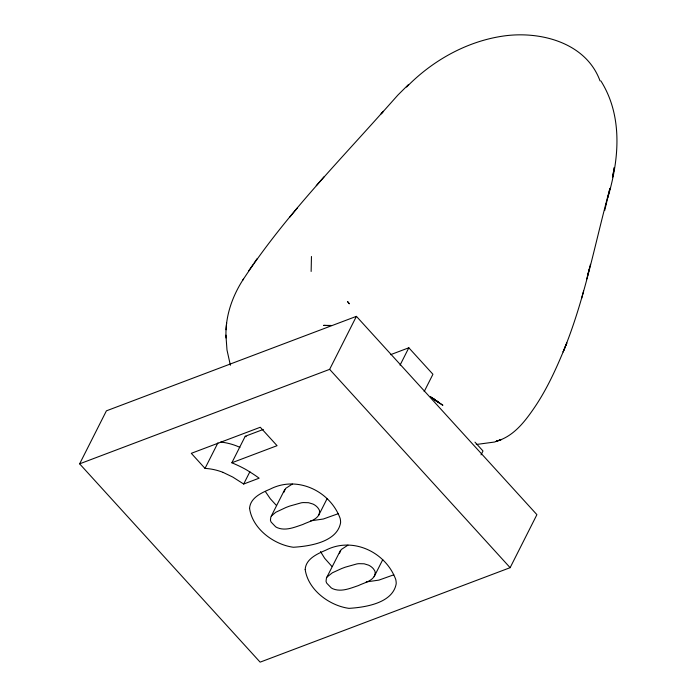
<?xml version="1.0" encoding="UTF-8"?>
<svg xmlns="http://www.w3.org/2000/svg" width="697" height="697" viewBox="0 0 697 697"><rect width="100%" height="100%" fill="white"/><g stroke="black" fill="none" stroke-linecap="round" stroke-linejoin="round"><path stroke-width="1.05" d="M226.055 337.967C224.957 317.1 232.075 296.53 243.375 279.175M311.454 256.496L311.141 271.455M283.749 492.491L285.622 488.44L292.331 484.049M339.361 553.592L341.225 549.541L347.942 545.141M226.621 322.999L226.028 329.742M606.111 204.639L606.39 203.393M604.682 210.59L609.98 188.286C594.968 242.957 584.853 299.396 563.106 351.968L566.853 342.88C557.556 365.733 547.633 388.525 533.536 408.904C524.127 422.548 512.887 436.81 496.142 441.297L501.622 439.441L494.53 442.037L476.278 444.486M586.769 278.913L590.472 264.285M607.801 197.626C619.163 159.491 623.057 116.199 600.91 80.957M587.51 275.846L589.235 269.077M581.62 298.386L583.589 291.032M79.632 463.836L106.406 410.838L356.411 316.351L536.908 514.665L510.134 567.672L260.129 662.15L79.632 463.836L329.637 369.358L356.411 316.351M223.092 472.366A43.545 28.107 26.8 0 0 205.023 468.41L217.934 442.848M263.327 429.43L245.239 436.261L231.857 462.764L277.058 445.679L260.286 427.252L191.3 453.329L205.023 468.401M223.084 472.392L232.746 477.053L243.68 484.023L249.892 471.721M271.403 515.954L275.794 512.26L285.901 507.512A221.08 142.702 26.8 0 1 289.786 506.048L301.313 502.807A31.923 20.605 26.8 0 1 303.265 502.572L308.527 502.703L312.918 504.036A9.68 6.247 26.8 0 1 316.464 506.362L316.804 506.684A11.117 7.17 26.8 0 1 317.91 507.878L318.965 509.446A8.773 5.663 26.8 0 1 319.557 510.997C319.967 519.439 308.736 521.469 302.873 524.466C294.901 527.115 285.901 531.158 277.528 527.795A8.869 5.724 26.8 0 1 275.611 526.758L271.203 522.166A9.322 6.012 26.8 0 1 270.436 520.04L270.854 516.956L284.794 489.451M318.555 515.562L327.163 498.529M400.061 365.132L408.825 347.786L432.933 374.272L424.168 391.618M327.015 577.046L332.364 572.795L341.513 568.604A221.08 142.702 26.8 0 1 345.398 567.149L356.916 563.908A31.923 20.605 26.8 0 1 358.877 563.673L364.13 563.795L368.53 565.136A9.68 6.247 26.8 0 1 372.076 567.463L372.416 567.776A11.117 7.17 26.8 0 1 373.522 568.97L374.568 570.538A8.773 5.663 26.8 0 1 375.16 572.089C375.578 580.54 364.348 582.561 358.485 585.558C350.504 588.207 341.504 592.25 333.131 588.887A8.869 5.724 26.8 0 1 331.214 587.85L326.806 583.258A9.322 6.012 26.8 0 1 326.039 581.132L326.457 578.048L340.397 550.552M374.167 576.663L382.766 559.621M481.035 454.853L482.995 450.976L474.962 442.142M242.739 280.185C282.999 218.701 334.63 165.956 383.35 111.293L381.128 113.89L397.917 95.045L408.599 84.415M248.524 271.063L253.281 264.233M254.1 263.022L257.106 258.7M297.471 207.845L289.769 217.142M316.264 185.663L324.079 176.768M406.595 87.055C431.94 60.987 466.058 41.707 502.188 36.218C539.251 30.468 585.863 42.108 600.03 80.878M338.202 513.706L323.338 519.012L310.627 520.842M393.805 574.807L378.941 580.104L366.239 581.943M390.564 354.686L408.825 347.786M243.68 484.023L259.136 478.186A132.23 85.348 26.8 0 0 252.706 473.742L246.947 470.144A61.58 39.746 26.8 0 0 244.673 468.846A83.117 53.652 26.8 0 0 231.848 462.799M331.136 325.464L323.635 325.368L329.01 325.638M239.942 447.369L236.466 445.888A43.545 28.107 26.8 0 0 220.67 442.072M433.795 399.329L442.883 405.262L432.82 398.51L439.171 402.761L436.052 400.636M436.357 400.827L431.861 397.726L436.967 401.28L430.415 396.515M276.23 505.255L270.305 498.764L265.479 491.707M331.842 566.347L324.706 558.341L320.481 551.554M329.637 369.358L510.134 567.672M230.385 365.263L226.987 349.955L225.915 335.118M245.231 436.305A83.117 53.652 26.8 0 1 246.18 436.688M249.578 508.366C252.427 528.849 273.799 544.584 293.35 547.258C309.137 546.282 337.06 542.275 340.58 522.767A30.79 19.873 26.8 0 0 340.136 518.368C330.125 491.028 297.27 475.284 270.279 489.059C261.802 492.701 250.249 497.693 249.578 508.366M305.181 569.458C308.039 589.941 329.411 605.676 348.962 608.359C364.74 607.375 392.664 603.375 396.184 583.859A30.79 19.873 26.8 0 0 395.739 579.468C385.729 552.12 352.874 536.376 325.882 550.151C317.414 553.793 305.852 558.794 305.181 569.458M614.318 167.498L612.602 177.021L614.318 167.498M348.587 302.829L347.542 301.548L349.319 303.822L348.587 302.829"/></g></svg>
